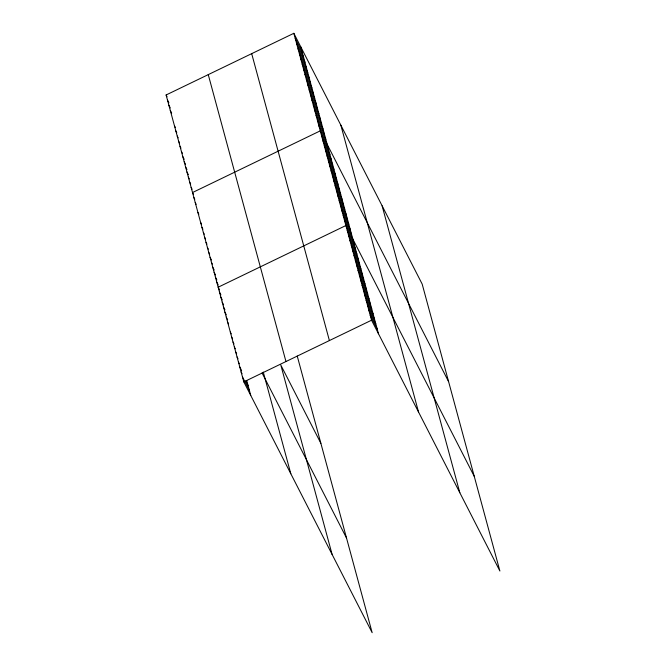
<?xml version="1.0" encoding="UTF-8"?>
<svg xmlns="http://www.w3.org/2000/svg" width="666" height="666" viewBox="0 0 666 666"><rect width="100%" height="100%" fill="white"/><g stroke="black" fill="none" stroke-linecap="round" stroke-linejoin="round"><path stroke-width="1" d="M297.236 356.052L372.161 632.7L243.814 381.893L166.109 94.98L293.839 33.3L422.186 284.107L499.891 571.02L371.545 320.213L293.839 33.3M243.814 381.893L371.545 320.213M295.229 38.437L302.173 51.998M296.62 43.565L303.563 57.134M298.01 48.701L304.953 62.263M299.4 53.838L306.343 67.399M300.791 58.974L307.734 72.536M302.181 64.103L309.124 77.672M303.571 69.239L310.514 82.8M304.961 74.376L311.904 87.937M306.352 79.512L313.295 93.073M307.742 84.64L314.685 98.202M309.132 89.777L316.075 103.338M310.522 94.913L317.466 108.475M311.913 100.042L318.856 113.611M313.303 105.178L320.246 118.739M314.693 110.315L321.636 123.876M316.084 115.451L323.027 129.013M317.482 120.579L324.417 134.149M318.872 125.716L325.807 139.277M448.601 381.66L320.263 130.852L192.532 192.532L193.456 194.339M321.611 135.831L328.546 149.4M322.96 140.817L329.903 154.379M324.309 145.804L331.252 159.365M325.657 150.782L332.6 164.344M327.006 155.769L333.949 169.331M328.355 160.747L335.298 174.309M329.703 165.734L336.646 179.296M331.06 170.712L337.995 184.282M332.409 175.699L339.344 189.261M333.758 180.686L340.692 194.247M335.106 185.664L342.049 199.226M336.455 190.651L343.398 204.212M337.804 195.629L344.747 209.199M339.152 200.616L346.095 214.177M340.501 205.603L347.444 219.164M341.849 210.581L348.793 224.142M343.206 215.568L350.141 229.129M344.555 220.546L351.49 234.116M474.25 476.34L345.904 225.533L218.173 287.213L219.564 289.926M347.252 230.511L354.195 244.081M348.601 235.498L355.544 249.059M349.95 240.484L356.893 254.046M351.298 245.463L358.241 259.024M352.647 250.449L359.59 264.011M354.004 255.428L360.939 268.997M355.353 260.414L362.287 273.976M356.701 265.401L363.636 278.962M358.05 270.379L364.993 283.941M359.399 275.366L366.342 288.927M360.747 280.344L367.69 293.914M362.096 285.331L369.039 298.892M363.445 290.318L370.388 303.879M364.793 295.296L371.736 308.858M366.15 300.283L373.085 313.844M367.499 305.261L374.434 318.823M368.847 310.248L375.791 323.809M370.196 315.226L377.139 328.796M166.109 94.98L167.033 96.786M167.499 100.116L168.889 102.83M168.889 105.253L170.28 107.959M170.28 110.381L171.67 113.095M174.45 125.782L175.383 127.597M175.841 130.919L176.773 132.725M177.231 136.055L178.163 137.862M178.63 141.192L179.554 142.999M180.02 146.32L180.944 148.135M181.41 151.457L182.334 153.263M182.8 156.593L184.182 159.307M184.191 161.721L185.573 164.435M185.581 166.858L186.963 169.572M186.971 171.994L188.353 174.708M188.361 177.131L189.286 178.938M189.752 182.259L190.676 184.074M191.142 187.396L192.066 189.202M320.879 443.34L280.811 365.043L332.101 554.412M193.881 197.511L194.805 199.325M195.23 202.497L196.154 204.304M197.927 212.462L198.851 214.269M200.632 222.427L201.557 224.242M201.981 227.414L202.905 229.221M203.33 232.401L204.254 234.207M204.678 237.379L205.603 239.186M206.027 242.366L206.951 244.172M207.376 247.344L208.3 249.159M208.724 252.331L209.648 254.137M210.073 257.309L211.463 260.023M211.422 262.296L212.354 264.102M212.779 267.282L214.161 269.988M214.127 272.261L215.509 274.975M215.476 277.247L216.866 279.961M216.825 282.226L218.215 284.94M262.063 372.977L346.52 538.02M219.522 292.199L220.912 294.905M220.871 297.178L222.261 299.891M222.219 302.164L223.61 304.878M223.576 307.143L224.958 309.856M224.925 312.129L226.307 314.843M226.274 317.108L227.655 319.822M227.622 322.094L228.546 323.901M230.319 332.059L231.244 333.866M231.668 337.046L232.592 338.852M233.017 342.024L233.941 343.839M234.365 347.011L235.298 348.817M235.722 351.998L236.646 353.804M237.071 356.976L237.995 358.783M238.42 361.963L239.344 363.769M239.768 366.941L241.616 370.562M241.117 371.928L242.041 373.734M245.746 380.969L248.06 385.489M242.466 376.914L249.409 390.476M382.118 205.819L459.823 492.732M340.842 125.15L418.548 412.063M300.782 46.861L378.488 333.774M251.69 53.655L329.395 340.567M208.258 74.625L285.964 361.538M263.286 372.086L290.817 473.751M246.711 380.511L250.757 395.454"/></g></svg>
